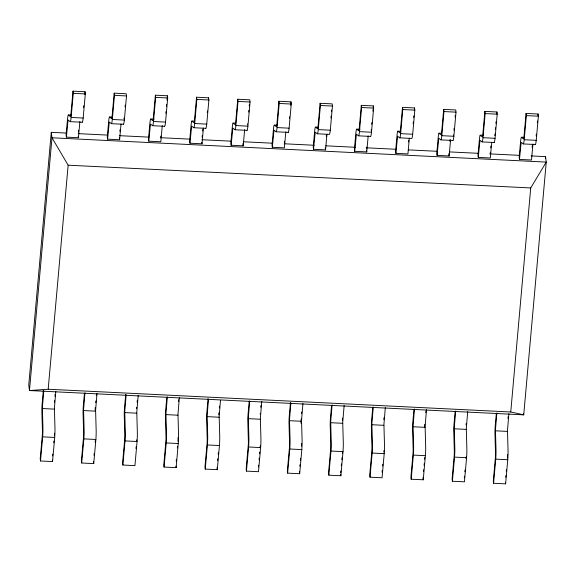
<?xml version="1.0" encoding="UTF-8"?>
<svg xmlns="http://www.w3.org/2000/svg" width="575" height="575" viewBox="0 0 575 575"><rect width="100%" height="100%" fill="white"/><g stroke="black" fill="none" stroke-linecap="round" stroke-linejoin="round"><path stroke-width="0.86" d="M54.373 435.764L54.373 435.677A4.866 0.41 -87.2 0 0 54.481 433.205M383.877 451.964L383.884 451.885A4.866 0.41 -87.2 0 0 383.949 450.635M507.445 458.045L507.452 457.959A4.866 0.41 -87.2 0 0 507.56 454.365M136.656 407.352L136.606 407.912A8.862 0.748 -87.2 0 0 136.548 408.631M260.173 413.986L260.216 413.432M466.16 423.559L466.117 424.113A8.862 0.748 -87.2 0 0 466.059 424.832M66.528 133.069L51.276 132.322L28.75 385.085L29.462 390.54L523.724 414.848L546.25 162.085L545.538 156.63L531.192 155.926M43.333 390.36L42.191 403.269A8.862 0.748 -87.2 0 0 41.86 410.622L42.442 431.157A4.866 0.41 -87.2 0 1 42.334 435.088L40.221 458.8L40.509 460.985L52.548 461.574L54.697 437.446A9.969 0.841 -87.2 0 0 54.963 427.922L54.409 408.25L55.818 391.367M43.779 390.777L42.37 407.661L42.924 427.333A9.969 0.841 -87.2 0 1 42.658 436.856L40.509 460.985M79.896 121.505L78.423 137.727L66.384 137.13L68.073 120.017L70.164 121.627A9.969 0.841 -87.2 0 0 71.127 117.451L73.277 93.33L72.996 91.145L85.035 91.734L85.316 93.919L83.167 118.048A9.969 0.841 -87.2 0 1 82.211 122.216M72.996 91.145L70.876 114.842A4.866 0.41 -87.2 0 1 70.481 116.567L68.202 115.079A8.862 0.748 -87.2 0 0 67.491 119.413L66.103 134.952L66.384 137.13M523.516 413.288L523.724 414.848L510.751 411.988L530.725 187.946L546.25 162.085L51.987 137.777L29.462 390.54L48.178 389.239L68.145 165.197L51.987 137.777L51.276 132.322M54.352 402.421L54.51 400.653M54.905 396.247L55.063 394.479M78.459 132.013L78.61 130.245M52.577 455.896L52.735 454.142M53.748 442.764L53.899 441.018M83.627 107.489L83.785 105.743M84.798 94.365L85.035 91.734M84.446 393.264L83.375 405.289A8.862 0.748 -87.2 0 0 83.052 412.649L83.634 433.183A4.866 0.41 -87.2 0 1 83.526 437.115L81.413 460.827L81.693 463.012L93.739 463.601L95.888 439.473A9.969 0.841 -87.2 0 0 96.147 429.949L95.601 410.277L97.003 393.393M84.963 392.797L83.555 409.68L84.108 429.36A9.969 0.841 -87.2 0 1 83.849 438.883L81.693 463.012M121.03 123.992L119.614 139.747L107.575 139.157L109.264 122.044L111.356 123.654A9.969 0.841 -87.2 0 0 112.312 119.478L114.468 95.349L114.181 93.172L126.22 93.761L126.507 95.946L124.351 120.074A9.969 0.841 -87.2 0 1 123.395 124.243M114.181 93.172L112.067 116.869A4.866 0.41 -87.2 0 1 111.672 118.587L109.394 117.099A8.862 0.748 -87.2 0 0 108.675 121.433L107.288 136.972L107.575 139.157M95.702 402.68L95.86 400.919M96.327 395.622L96.485 393.861M119.88 131.395L120.038 129.627M93.998 455.292L94.156 453.538M95.17 442.168L95.328 440.414M125.048 106.892L125.206 105.139M125.717 394.414L124.567 407.316A8.862 0.748 -87.2 0 0 124.243 414.676L124.818 435.21A4.866 0.41 -87.2 0 1 124.71 439.142L122.604 462.853L122.885 465.031L134.924 465.628L137.073 441.499A9.969 0.841 -87.2 0 0 137.339 431.976L136.785 412.304L138.194 395.42M126.155 394.824L124.746 411.707L125.3 431.379A9.969 0.841 -87.2 0 1 125.034 440.91L122.885 465.031M162.279 125.558L160.799 141.773L148.76 141.184L150.456 124.071L152.548 125.681A9.969 0.841 -87.2 0 0 153.503 121.505L155.653 97.376L155.372 95.198L167.411 95.788L167.692 97.973L165.542 122.094A9.969 0.841 -87.2 0 1 164.587 126.27M155.372 95.198L153.266 118.824A4.866 0.41 -87.2 0 1 152.864 120.613L150.585 119.126A8.862 0.748 -87.2 0 0 149.867 123.46L148.479 138.999L148.76 141.184M137.123 402.062L137.281 400.293M160.677 137.827L160.835 136.067M135.966 448.565L136.124 446.818M136.591 441.564L136.749 439.817M165.852 113.289L166.002 111.543M166.477 106.289L166.628 104.542M167.023 100.165L167.411 95.788M166.822 397.318L165.751 409.342A8.862 0.748 -87.2 0 0 165.428 416.702L166.01 437.23A4.866 0.41 -87.2 0 1 165.902 441.162L163.789 464.88L164.076 467.058L176.115 467.655L178.264 443.526A9.969 0.841 -87.2 0 0 178.523 434.003L177.977 414.323L179.386 397.44M167.347 396.851L165.938 413.734L166.484 433.406A9.969 0.841 -87.2 0 1 166.225 442.93L164.076 467.058M203.406 128.045L201.99 143.8L189.951 143.211L191.64 126.097L193.732 127.708A9.969 0.841 -87.2 0 0 194.695 123.532L196.844 99.403L196.557 97.218L208.596 97.815L208.883 99.993L206.734 124.121A9.969 0.841 -87.2 0 1 205.771 128.297M196.557 97.218L194.443 120.915A4.866 0.41 -87.2 0 1 194.048 122.64L191.77 121.153A8.862 0.748 -87.2 0 0 191.051 125.487L189.664 141.026L189.951 143.211M178.552 401.436L178.703 399.675M202.098 137.209L202.256 135.441M202.652 131.035L202.81 129.267M176.216 461.092L176.374 459.346M177.388 447.968L177.546 446.214M207.273 112.693L207.431 110.939M208.445 99.561L208.596 97.815M208.092 398.461L206.943 411.369A8.862 0.748 -87.2 0 0 206.619 418.729L207.201 439.257A4.866 0.41 -87.2 0 1 207.093 443.188L204.98 466.9L205.261 469.085L217.3 469.674L219.449 445.553A9.969 0.841 -87.2 0 0 219.715 436.022L219.161 416.35L220.491 400.344M208.452 399.754L207.122 415.761L207.676 435.433A9.969 0.841 -87.2 0 1 207.41 444.957L205.261 469.085M244.655 129.605L243.182 145.827L231.136 145.231L232.832 128.117L234.923 129.727A9.969 0.841 -87.2 0 0 235.879 125.558L238.028 101.43L237.748 99.245L249.787 99.834L250.068 102.019L247.918 126.148A9.969 0.841 -87.2 0 1 246.963 130.324M237.748 99.245L235.642 122.878A4.866 0.41 -87.2 0 1 235.24 124.667L232.961 123.179A8.862 0.748 -87.2 0 0 232.243 127.513L230.855 143.053L231.136 145.231M219.341 407.876L219.499 406.108M217.645 460.496L217.796 458.742M218.191 454.365L218.342 452.618M248.695 112.089L248.853 110.343M249.241 105.965L249.399 104.212M249.198 401.372L248.134 413.396A8.862 0.748 -87.2 0 0 247.803 420.749L248.386 441.284A4.866 0.41 -87.2 0 1 248.278 445.215L246.165 468.927L246.452 471.112L258.491 471.701L260.64 447.573A9.969 0.841 -87.2 0 0 260.906 438.049L260.353 418.377L261.762 401.494M249.722 400.904L248.314 417.788L248.867 437.46A9.969 0.841 -87.2 0 1 248.601 446.983L246.452 471.112M285.811 131.855L284.366 147.854L272.327 147.257L274.016 130.144L276.108 131.754A9.969 0.841 -87.2 0 0 277.071 127.578L279.22 103.457L278.933 101.272L290.979 101.861L291.259 104.046L289.11 128.175A9.969 0.841 -87.2 0 1 288.147 132.351M278.933 101.272L276.819 124.969A4.866 0.41 -87.2 0 1 276.424 126.694L274.146 125.206A8.862 0.748 -87.2 0 0 273.427 129.54L272.047 145.08L272.327 147.257M260.77 407.251L260.928 405.49M284.316 143.024L284.474 141.256M258.441 466.893L258.599 465.146M259.066 459.892L259.217 458.146M259.613 453.768L259.763 452.015M260.159 447.637L260.317 445.805A4.866 0.41 -87.2 0 0 260.346 445.395M289.491 118.493L289.649 116.739M290.662 105.362L290.979 101.861M290.468 402.514L289.318 415.416A8.862 0.748 -87.2 0 0 288.995 422.776L289.577 443.311A4.866 0.41 -87.2 0 1 289.469 447.242L287.356 470.954L287.637 473.139L299.676 473.728L301.832 449.6A9.969 0.841 -87.2 0 0 302.091 440.076L301.537 420.404L302.946 403.521M290.907 402.924L289.498 419.808L290.052 439.487A9.969 0.841 -87.2 0 1 289.793 449.01L287.637 473.139M313.519 149.284L315.208 132.171L317.299 133.781L329.41 134.399A9.969 0.841 -87.2 0 0 330.294 130.202L332.451 106.073L332.163 103.888L320.124 103.299L318.011 126.996A4.866 0.41 -87.2 0 1 317.616 128.714L315.337 127.226A8.862 0.748 -87.2 0 0 314.618 131.56L313.231 147.099L313.519 149.284L325.558 149.874L326.938 134.377M317.299 133.781A9.969 0.841 -87.2 0 0 318.255 129.605L320.404 105.477L320.124 103.299M301.566 413.691L301.724 411.923M326.291 136.225L326.449 134.464M299.863 466.296L300.021 464.543M300.409 460.165L300.567 458.419M330.912 117.889L331.071 116.143M331.459 111.766L331.617 110.012M331.581 405.418L330.51 417.443A8.862 0.748 -87.2 0 0 330.187 424.803L330.762 445.338A4.866 0.41 -87.2 0 1 330.654 449.269L328.541 472.981L328.828 475.166L340.867 475.755L343.016 451.627A9.969 0.841 -87.2 0 0 343.282 442.103L342.729 422.431L344.137 405.548M332.098 404.951L330.69 421.834L331.243 441.507A9.969 0.841 -87.2 0 1 330.977 451.037L328.828 475.166M368.187 135.901L366.742 151.901L354.703 151.311L356.399 134.198L358.491 135.808A9.969 0.841 -87.2 0 0 359.447 131.632L361.596 107.503L361.316 105.326L373.355 105.915L373.635 108.1L371.486 132.221A9.969 0.841 -87.2 0 1 370.53 136.397M361.316 105.326L359.195 129.023A4.866 0.41 -87.2 0 1 358.8 130.741L356.522 129.253A8.862 0.748 -87.2 0 0 355.81 133.587L354.423 149.126L354.703 151.311M366.541 148.839L366.699 147.071M340.659 472.693L340.817 470.947M341.284 465.692L341.442 463.946M341.83 459.569L341.988 457.815M342.377 453.445L342.535 451.691M371.716 124.293L371.867 122.54M372.887 111.162L373.038 109.415M373.197 107.662L373.355 105.915M372.765 407.445L371.694 419.47A8.862 0.748 -87.2 0 0 371.371 426.83L371.953 447.357A4.866 0.41 -87.2 0 1 371.845 451.289L369.732 475.007L370.012 477.185L382.059 477.782L384.208 453.653A9.969 0.841 -87.2 0 0 384.467 444.13L383.92 424.451L385.329 407.567M373.283 406.978L371.874 423.861L372.427 443.533A9.969 0.841 -87.2 0 1 372.169 453.057L370.012 477.185M395.895 153.338L397.584 136.225L399.675 137.835L411.786 138.453A9.969 0.841 -87.2 0 0 412.677 134.248L414.827 110.12L414.539 107.942L402.5 107.345L400.387 131.042A4.866 0.41 -87.2 0 1 399.992 132.768L397.713 131.28A8.862 0.748 -87.2 0 0 396.994 135.614L395.607 151.153L395.895 153.338L407.934 153.928L409.35 138.173M399.675 137.835A9.969 0.841 -87.2 0 0 400.631 133.659L402.787 109.53L402.5 107.345M383.784 419.506L383.942 417.745M408.516 142.039L408.674 140.278M382.088 472.097L382.238 470.343M382.634 465.973L382.785 464.219M413.137 123.69L413.296 121.943M413.684 117.566L413.842 115.819M414.309 110.565L414.539 107.942M413.957 409.472L412.886 421.497A8.862 0.748 -87.2 0 0 412.562 428.857L413.145 449.384A4.866 0.41 -87.2 0 1 413.03 453.316L410.924 477.027L411.204 479.212L423.243 479.802L425.392 455.68A9.969 0.841 -87.2 0 0 425.658 446.15L425.105 426.478L426.513 409.594M414.474 409.005L413.066 425.888L413.619 445.56A9.969 0.841 -87.2 0 1 413.353 455.084L411.204 479.212M450.563 139.955L449.118 155.954L437.079 155.358L438.775 138.244L440.867 139.854A9.969 0.841 -87.2 0 0 441.823 135.686L443.972 111.557L443.692 109.372L455.731 109.969L456.011 112.147L453.862 136.275A9.969 0.841 -87.2 0 1 452.906 140.451M443.692 109.372L441.578 133.069A4.866 0.41 -87.2 0 1 441.183 134.794L438.905 133.307A8.862 0.748 -87.2 0 0 438.186 137.641L436.799 153.18L437.079 155.358M425.759 412.706L425.917 410.945M449.938 141.421L450.096 139.653M423.509 471.493L423.66 469.746M424.055 465.369L424.206 463.622M424.602 459.245L424.753 457.492M453.934 130.094L454.092 128.347M455.105 116.969L455.263 115.216M455.141 411.499L454.07 423.523A8.862 0.748 -87.2 0 0 453.747 430.876L454.329 451.411A4.866 0.41 -87.2 0 1 454.221 455.342L452.108 479.054L452.396 481.239L464.435 481.828L466.584 457.7A9.969 0.841 -87.2 0 0 466.85 448.177L466.296 428.504L467.705 411.621M455.666 411.032L454.257 427.915L454.803 447.587A9.969 0.841 -87.2 0 1 454.545 457.111L452.396 481.239M491.726 142.219L490.31 157.981L478.271 157.385L479.96 140.271L482.051 141.881A9.969 0.841 -87.2 0 0 483.014 137.705L485.163 113.584L484.876 111.399L496.915 111.988L497.202 114.173L495.053 138.302A9.969 0.841 -87.2 0 1 494.09 142.478M484.876 111.399L482.763 135.096A4.866 0.41 -87.2 0 1 482.368 136.821L480.089 135.333A8.862 0.748 -87.2 0 0 479.37 139.667L477.983 155.207L478.271 157.385M490.18 154.028L490.338 152.267M490.734 147.854L490.892 146.093M464.305 477.897L464.463 476.15M464.852 471.773L465.01 470.019M466.023 458.642L466.174 456.895M494.809 135.621L494.967 133.867M495.355 129.497L495.513 127.743M495.902 123.366L496.06 121.62M496.764 113.742L496.915 111.988M496.333 413.526L495.262 425.543A8.862 0.748 -87.2 0 0 494.938 432.903L495.521 453.438A4.866 0.41 -87.2 0 1 495.413 457.369L493.3 481.081L493.58 483.266L505.619 483.855L507.775 459.727A9.969 0.841 -87.2 0 0 508.034 450.203L507.481 430.531L508.889 413.648M496.85 413.051L495.442 429.935L495.995 449.614A9.969 0.841 -87.2 0 1 495.729 459.137L493.58 483.266M532.946 144.009L531.501 160.001L519.462 159.412L521.151 142.298L523.243 143.908A9.969 0.841 -87.2 0 0 524.199 139.732L526.348 115.604L526.067 113.426L538.107 114.015L538.387 116.2L536.238 140.329A9.969 0.841 -87.2 0 1 535.282 144.498M526.067 113.426L523.954 137.123A4.866 0.41 -87.2 0 1 523.559 138.841L521.281 137.353A8.862 0.748 -87.2 0 0 520.562 141.687L519.175 157.227L519.462 159.412M507.977 418.528L508.135 416.76M532.155 147.236L532.313 145.468M505.727 477.3L505.885 475.547M506.273 471.169L506.431 469.423M536.159 135.894L536.31 134.147M537.33 122.77L537.481 121.016M537.948 115.769L538.107 114.015M545.38 158.412L545.538 156.63M371.249 129.548L371.242 129.612A4.866 0.41 -87.2 0 1 371.162 130.202M73.277 93.33L85.316 93.919M114.468 95.349L126.507 95.946M155.653 97.376L167.692 97.973M196.844 99.403L208.883 99.993M238.028 101.43L250.068 102.019M279.22 103.457L291.259 104.046M320.404 105.477L332.451 106.073M361.596 107.503L373.635 108.1M402.787 109.53L414.827 110.12M443.972 111.557L456.011 112.147M485.163 113.584L497.202 114.173M526.348 115.604L538.387 116.2M68.303 114.907L70.883 115.029M109.494 116.933L112.075 117.056M150.686 118.953L154.122 119.126M191.87 120.98L194.451 121.109M233.062 123.007L235.642 123.136M274.246 125.034L276.827 125.156M315.438 127.061L318.018 127.183M356.622 129.08L360.065 129.253M397.814 131.107L400.394 131.237M439.005 133.134L441.586 133.263M480.19 135.161L483.632 135.326M521.381 137.188L523.962 137.31M71.127 117.451L83.167 118.048M112.312 119.478L124.351 120.074M153.503 121.505L165.542 122.094M194.695 123.532L206.734 124.121M235.879 125.558L247.918 126.148M277.071 127.578L289.11 128.175M318.255 129.605L330.294 130.202M359.447 131.632L371.486 132.221M400.631 133.659L412.677 134.248M441.823 135.686L453.862 136.275M483.014 137.705L495.053 138.302M524.199 139.732L536.238 140.329M70.236 121.656L82.275 122.245M111.428 123.683L123.467 124.272M152.619 125.709L164.658 126.299M193.804 127.736L205.843 128.326M234.995 129.756L247.034 130.353M276.18 131.783L288.219 132.379M358.556 135.837L370.602 136.426M440.939 139.883L452.978 140.48M482.123 141.91L494.162 142.507M523.315 143.937L535.354 144.526M78.193 133.644L107.791 135.103M119.456 135.678L149.054 137.13M160.713 137.705L190.318 139.157M201.976 139.732L231.581 141.191M243.239 141.759L271.946 143.175M284.503 143.793L314.108 145.245M325.766 145.82L355.372 147.279M366.138 147.804L395.737 149.263M408.293 149.881L437 151.29M449.557 151.908L478.263 153.317M489.929 153.892L519.527 155.351M68.145 165.197L530.725 187.946M48.178 389.239L510.751 411.988M42.363 408.53L54.402 409.12M83.547 410.557L95.587 411.147M124.739 412.584L136.778 413.173M165.931 414.604L177.97 415.2M207.115 416.631L219.154 417.227M248.307 418.658L260.346 419.247M289.491 420.684L301.53 421.274M330.683 422.711L342.722 423.301M371.867 424.731L383.913 425.327M413.058 426.758L425.098 427.354M454.25 428.785L466.289 429.374M495.434 430.812L507.473 431.401M42.658 436.856L54.697 437.446M83.849 438.883L95.888 439.473M125.034 440.91L137.073 441.499M166.225 442.93L178.264 443.526M207.41 444.957L219.449 445.553M248.601 446.983L260.64 447.573M289.793 449.01L301.832 449.6M330.977 451.037L343.016 451.627M372.169 453.057L384.208 453.653M413.353 455.084L425.392 455.68M454.545 457.111L466.584 457.7M495.729 459.137L507.775 459.727M505.432 482.403L505.619 483.855M448.838 153.769L449.118 155.954M422.963 477.624L423.243 479.802M366.555 150.449L366.742 151.901M325.27 147.696L325.558 149.874M340.68 474.296L340.867 475.755M299.395 471.543L299.676 473.728M242.894 143.642L243.182 145.827M201.803 142.348L201.99 143.8M217.019 467.497L217.3 469.674M175.921 466.196L176.115 467.655M119.327 137.569L119.614 139.747M78.236 136.268L78.423 137.727M93.452 461.416L93.739 463.601M52.361 460.122L52.548 461.574M301.602 443.476L301.616 443.9A4.866 0.41 -87.2 0 1 301.588 446.171M178.042 437.402L178.049 437.827A4.866 0.41 -87.2 0 1 177.97 441.341M247.631 123.841A4.866 0.41 -87.2 0 1 247.552 124.38M453.416 134.924A4.866 0.41 -87.2 0 1 453.373 135.089M124.028 118.048A4.866 0.41 -87.2 0 1 123.905 118.723M95.155 410.363A8.862 0.748 -87.2 0 1 95.306 407.337M218.787 414.927A8.862 0.748 -87.2 0 1 218.924 412.677M424.637 427.311A8.862 0.748 -87.2 0 1 424.767 424.293M342.391 420.239A8.862 0.748 -87.2 0 1 342.549 418.039M301.034 423.372A8.862 0.748 -87.2 0 1 301.163 418.974"/></g></svg>
